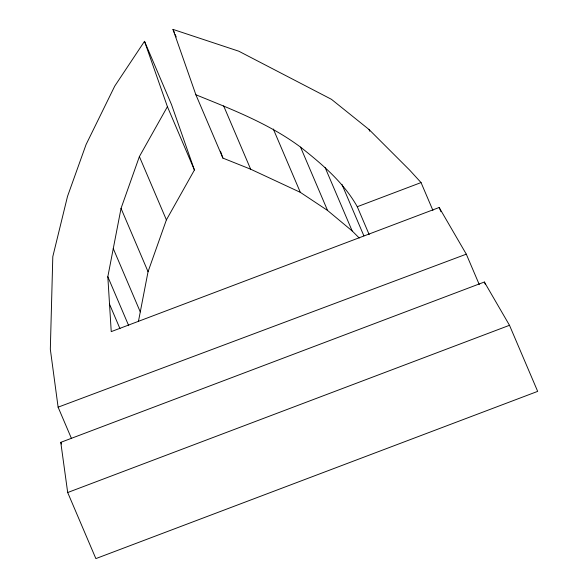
<?xml version="1.0" encoding="UTF-8"?>
<svg xmlns="http://www.w3.org/2000/svg" width="588" height="588" viewBox="0 0 588 588"><rect width="100%" height="100%" fill="white"/><g stroke="black" fill="none" stroke-linecap="round" stroke-linejoin="round"><path stroke-width="0.88" d="M479.264 284.563L466.299 254.17L439.17 207.498L111.235 331.625L107.824 276.728L121.04 208.387L139.385 156.577L167.411 106.685L144.516 41.314L114.748 86.091L86.054 144.589L67.517 196.37L52.802 256.633L50.325 349.235L58.109 407.175L71.435 438.413M138.408 321.585L148.051 271.707L166.397 219.897L194.422 170.013L171.527 104.635L144.516 41.314M421.045 182.574L409.726 170.182L369.021 129.5L331.441 99.313L238.779 51.2L172.99 29.4L195.885 94.771C232.039 109.434 269.003 123.664 300.534 147.11C322.136 164.236 343.568 182.346 357.276 206.711L421.045 182.574L432.93 210.438M60.777 442.345L484.365 282.019L509.495 325.296L537.675 391.373L95.866 558.6L67.686 492.524L60.777 442.345L61.49 444.021M67.686 492.524L509.495 325.296M58.109 407.175L466.299 254.17M195.885 94.771L222.896 158.099L250.65 169.197L300.328 192.349L327.538 210.438L352.161 230.937L359.253 238.022M484.365 282.019L485.431 284.526M439.17 207.498L440.971 211.717M369.021 129.5L369.742 131.19M357.276 206.711L369.161 234.575M341.922 184.367L363.891 235.869M325.157 167.617L352.161 230.937M300.534 147.11L327.538 210.438M273.317 129.029L300.328 192.349M223.638 105.869L250.65 169.197M172.99 29.4L174.43 32.774M175.15 34.464L176.231 37M167.411 106.685L194.422 170.013M139.385 156.577L166.397 219.897M121.04 208.387L148.051 271.707M113.271 248.584L140.275 311.912M107.824 276.728L128.713 325.701M109.53 304.18L119.974 328.663M220.485 151.212L222.896 158.099"/></g></svg>
